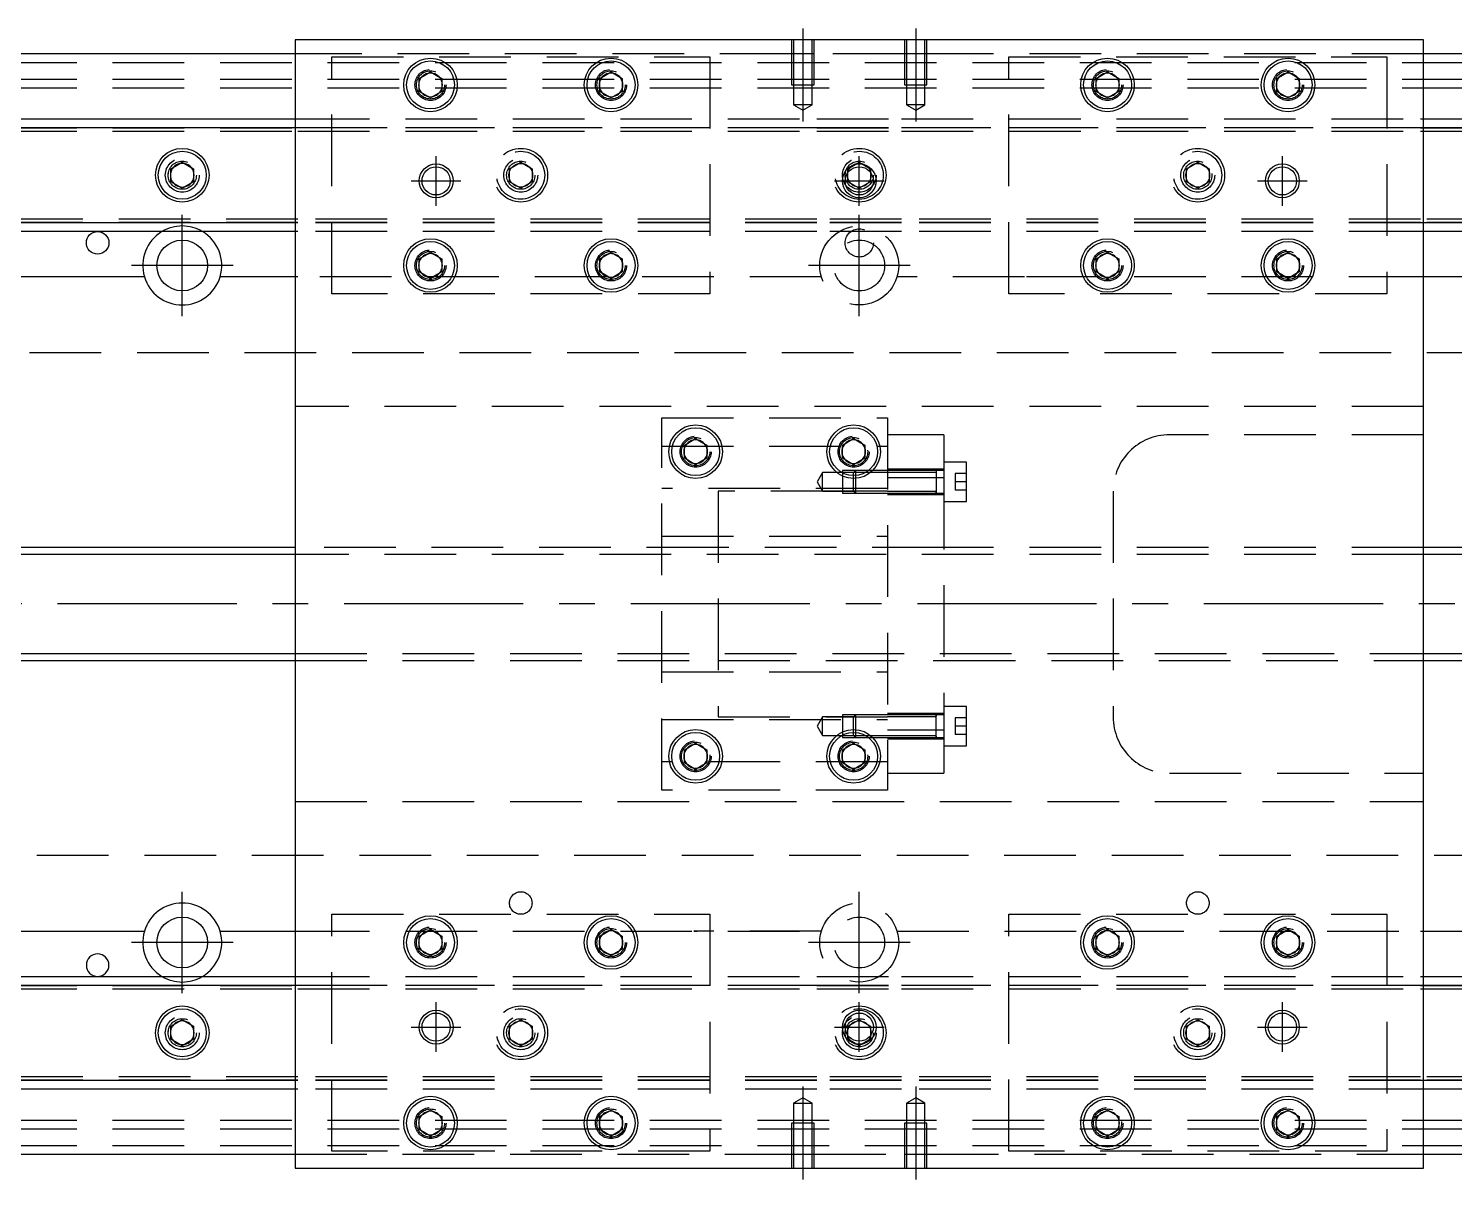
# Model space of a CAD drawing. Extents: x -20 to 981, y -280 to 102.
# Drawn here: x 232.7 to 485.5, y -102 to 102 of the extents above; entities that cross this region are included whole.
import ezdxf

# ---------------------------------------------------------------- set-up
doc = ezdxf.new("R2010")
doc.units = 0
doc.linetypes.add('CENTER', pattern=[50.8, 31.75, -6.35, 6.35, -6.35])
doc.linetypes.add('DASHED', pattern=[19.05, 12.7, -6.35])
doc.layers.get('0').update_dxf_attribs({"linetype": 'CONTINUOUS'})
doc.layers.add('CENTER', color=1, linetype='CENTER')

msp = doc.modelspace()

# ---------------------------------------------------------------- linework, layer by layer
at = {"color": 7, "linetype": 'CONTINUOUS'}
for p, q in [((480, 100), (280, 100)), ((280, 100), (280, -100)), ((480, -100), (480, 100)), ((280, 97.5), (0, 97.5)), ((760, 97.5), (480, 97.5)), ((302, 93.1547), (304, 94.309402)), ((304, 94.309402), (306, 93.1547)), ((334, 93.1547), (336, 94.309402)), ((336, 94.309402), (338, 93.1547)), ((422, 93.1547), (424, 94.309402)), ((424, 94.309402), (426, 93.1547)), ((454, 93.1547), (456, 94.309402)), ((456, 94.309402), (458, 93.1547)), ((302, 90.8453), (302, 93.1547)), ((306, 93.1547), (306, 90.8453)), ((334, 90.8453), (334, 93.1547)), ((338, 93.1547), (338, 90.8453)), ((422, 90.8453), (422, 93.1547)), ((426, 93.1547), (426, 90.8453)), ((454, 90.8453), (454, 93.1547)), ((458, 93.1547), (458, 90.8453)), ((304, 89.690598), (302, 90.8453)), ((306, 90.8453), (304, 89.690598)), ((336, 89.690598), (334, 90.8453)), ((338, 90.8453), (336, 89.690598)), ((424, 89.690598), (422, 90.8453)), ((426, 90.8453), (424, 89.690598)), ((456, 89.690598), (454, 90.8453)), ((458, 90.8453), (456, 89.690598)), ((0, 86), (280, 86)), ((480, 86), (760, 86)), ((0, 84.460392), (280, 84.460392)), ((480, 84.460392), (760, 84.460392)), ((258, 77.1547), (260, 78.309402)), ((258, 74.8453), (258, 77.1547)), ((260, 78.309402), (262, 77.1547)), ((262, 77.1547), (262, 74.8453)), ((260, 73.690598), (258, 74.8453)), ((262, 74.8453), (260, 73.690598)), ((280, 67.539608), (0, 67.539608)), ((280, 66), (0, 66)), ((760, 67.539608), (480, 67.539608)), ((760, 66), (480, 66)), ((302, 61.1547), (304, 62.309402)), ((302, 58.8453), (302, 61.1547)), ((304, 62.309402), (306, 61.1547)), ((306, 61.1547), (306, 58.8453)), ((334, 61.1547), (336, 62.309402)), ((334, 58.8453), (334, 61.1547)), ((336, 62.309402), (338, 61.1547)), ((338, 61.1547), (338, 58.8453)), ((422, 61.1547), (424, 62.309402)), ((422, 58.8453), (422, 61.1547)), ((424, 62.309402), (426, 61.1547)), ((426, 61.1547), (426, 58.8453)), ((454, 61.1547), (456, 62.309402)), ((454, 58.8453), (454, 61.1547)), ((456, 62.309402), (458, 61.1547)), ((458, 61.1547), (458, 58.8453)), ((304, 57.690598), (302, 58.8453)), ((306, 58.8453), (304, 57.690598)), ((336, 57.690598), (334, 58.8453)), ((338, 58.8453), (336, 57.690598)), ((424, 57.690598), (422, 58.8453)), ((426, 58.8453), (424, 57.690598)), ((456, 57.690598), (454, 58.8453)), ((458, 58.8453), (456, 57.690598)), ((253.291796, 58), (146.708204, 58)), ((280, 58), (266.708204, 58)), ((493.291796, 58), (480, 58)), ((349, 28.1547), (351, 29.309402)), ((349, 25.8453), (349, 28.1547)), ((351, 29.309402), (353, 28.1547)), ((353, 28.1547), (353, 25.8453)), ((377, 28.1547), (379, 29.309402)), ((377, 25.8453), (377, 28.1547)), ((379, 29.309402), (381, 28.1547)), ((381, 28.1547), (381, 25.8453)), ((351, 24.690598), (349, 25.8453)), ((353, 25.8453), (351, 24.690598)), ((379, 24.690598), (377, 25.8453)), ((381, 25.8453), (379, 24.690598)), ((393.6, 19.65063), (393.6, 19.651316)), ((280, 10), (28, 10)), ((703, 10), (480, 10)), ((28, -10), (280, -10)), ((480, -10), (703, -10)), ((349, -25.8453), (351, -24.690598)), ((351, -24.690598), (353, -25.8453)), ((377, -25.8453), (379, -24.690598)), ((379, -24.690598), (381, -25.8453)), ((393.6, -23.65064), (393.6, -23.649954)), ((349, -28.1547), (349, -25.8453)), ((353, -25.8453), (353, -28.1547)), ((377, -28.1547), (377, -25.8453)), ((381, -25.8453), (381, -28.1547)), ((351, -29.309402), (349, -28.1547)), ((353, -28.1547), (351, -29.309402)), ((379, -29.309402), (377, -28.1547)), ((381, -28.1547), (379, -29.309402)), ((146.708204, -58), (253.291796, -58)), ((266.708204, -58), (280, -58)), ((302, -58.8453), (304, -57.690598)), ((304, -57.690598), (306, -58.8453)), ((334, -58.8453), (336, -57.690598)), ((336, -57.690598), (338, -58.8453)), ((422, -58.8453), (424, -57.690598)), ((424, -57.690598), (426, -58.8453)), ((454, -58.8453), (456, -57.690598)), ((456, -57.690598), (458, -58.8453)), ((480, -58), (493.291796, -58)), ((302, -61.1547), (302, -58.8453)), ((306, -58.8453), (306, -61.1547)), ((334, -61.1547), (334, -58.8453)), ((338, -58.8453), (338, -61.1547)), ((422, -61.1547), (422, -58.8453)), ((426, -58.8453), (426, -61.1547)), ((454, -61.1547), (454, -58.8453)), ((458, -58.8453), (458, -61.1547)), ((304, -62.309402), (302, -61.1547)), ((306, -61.1547), (304, -62.309402)), ((336, -62.309402), (334, -61.1547)), ((338, -61.1547), (336, -62.309402)), ((424, -62.309402), (422, -61.1547)), ((426, -61.1547), (424, -62.309402)), ((456, -62.309402), (454, -61.1547)), ((458, -61.1547), (456, -62.309402)), ((0, -66), (280, -66)), ((0, -67.539608), (280, -67.539608)), ((480, -66), (760, -66)), ((480, -67.539608), (760, -67.539608)), ((258, -74.8453), (260, -73.690598)), ((258, -77.1547), (258, -74.8453)), ((260, -73.690598), (262, -74.8453)), ((262, -74.8453), (262, -77.1547)), ((260, -78.309402), (258, -77.1547)), ((262, -77.1547), (260, -78.309402)), ((280, -84.460392), (0, -84.460392)), ((760, -84.460392), (480, -84.460392)), ((280, -86), (0, -86)), ((760, -86), (480, -86)), ((302, -90.8453), (304, -89.690598)), ((302, -93.1547), (302, -90.8453)), ((304, -89.690598), (306, -90.8453)), ((306, -90.8453), (306, -93.1547)), ((334, -90.8453), (336, -89.690598)), ((334, -93.1547), (334, -90.8453)), ((336, -89.690598), (338, -90.8453)), ((338, -90.8453), (338, -93.1547)), ((422, -90.8453), (424, -89.690598)), ((422, -93.1547), (422, -90.8453)), ((424, -89.690598), (426, -90.8453)), ((426, -90.8453), (426, -93.1547)), ((454, -90.8453), (456, -89.690598)), ((454, -93.1547), (454, -90.8453)), ((456, -89.690598), (458, -90.8453)), ((458, -90.8453), (458, -93.1547)), ((304, -94.309402), (302, -93.1547)), ((306, -93.1547), (304, -94.309402)), ((336, -94.309402), (334, -93.1547)), ((338, -93.1547), (336, -94.309402)), ((424, -94.309402), (422, -93.1547)), ((426, -93.1547), (424, -94.309402)), ((456, -94.309402), (454, -93.1547)), ((458, -93.1547), (456, -94.309402)), ((0, -97.5), (280, -97.5)), ((480, -97.5), (760, -97.5)), ((280, -100), (480, -100))]:
    msp.add_line(p, q, dxfattribs=at)
at = {"color": 3, "linetype": 'DASHED'}
for p, q in [((368.000006, 100), (368.000006, 92)), ((368.35, 100), (368.35, 92)), ((371.65, 92), (371.65, 100)), ((371.999994, 92), (371.999994, 100)), ((388.000006, 100), (388.000006, 92)), ((388.35, 100), (388.35, 92)), ((391.65, 92), (391.65, 100)), ((391.999994, 92), (391.999994, 100)), ((368.000006, 97.5), (280, 97.5)), ((286.5, 55), (286.5, 97)), ((286.5, 97), (353.5, 97)), ((353.5, 97), (353.5, 55)), ((371.999994, 97.5), (368.000006, 97.5)), ((388.000006, 97.5), (371.999994, 97.5)), ((391.999994, 97.5), (388.000006, 97.5)), ((480, 97.5), (391.999994, 97.5)), ((406.5, 55), (406.5, 97)), ((406.5, 97), (473.5, 97)), ((473.5, 97), (473.5, 55)), ((0, 96), (760, 96)), ((0, 93), (760, 93)), ((0, 91.5), (760, 91.5)), ((368.000006, 92), (371.999994, 92)), ((368.35, 92), (368.35, 88.5)), ((371.65, 88.5), (371.65, 92)), ((388.000006, 92), (391.999994, 92)), ((388.35, 92), (388.35, 88.5)), ((391.65, 88.5), (391.65, 92)), ((371.65, 88.5), (368.35, 88.5)), ((368.35, 88.5), (370, 87.547372)), ((370, 87.547372), (371.65, 88.5)), ((391.65, 88.5), (388.35, 88.5)), ((388.35, 88.5), (390, 87.547372)), ((390, 87.547372), (391.65, 88.5)), ((280, 86), (280.5, 86)), ((280.5, 86), (372.5, 86)), ((372.5, 86), (387.5, 86)), ((387.5, 86), (479.5, 86)), ((479.5, 86), (480, 86)), ((0, 84.403994), (280.5, 84.403994)), ((0, 83.8), (280.5, 83.8)), ((280, 84.460392), (280.5, 84.460392)), ((280.5, 84.460392), (372.5, 84.460392)), ((372.5, 84.403994), (280.5, 84.403994)), ((280.5, 83.8), (372.5, 83.8)), ((372.5, 84.460392), (387.5, 84.460392)), ((372.5, 84.403994), (387.5, 84.403994)), ((372.5, 83.8), (387.5, 83.8)), ((387.5, 84.460392), (479.5, 84.460392)), ((479.5, 84.403994), (387.5, 84.403994)), ((387.5, 83.8), (479.5, 83.8)), ((479.5, 84.460392), (480, 84.460392)), ((479.5, 84.403994), (760, 84.403994)), ((479.5, 83.8), (760, 83.8)), ((257.5, 76), (257.534018, 76.411016)), ((317.5, 76), (317.534018, 76.411016)), ((318, 77.1547), (320, 78.309402)), ((318, 74.8453), (318, 77.1547)), ((320, 78.309402), (322, 77.1547)), ((322, 77.1547), (322, 74.8453)), ((377.5, 76), (377.534018, 76.411016)), ((378, 77.1547), (380, 78.309402)), ((378, 74.8453), (378, 77.1547)), ((380, 78.309402), (382, 77.1547)), ((382, 77.1547), (382, 74.8453)), ((438, 77.1547), (440, 78.309402)), ((438, 74.8453), (438, 77.1547)), ((440, 78.309402), (442, 77.1547)), ((442, 77.1547), (442, 74.8453)), ((442.483582, 76.286038), (442.5, 76)), ((320, 73.690598), (318, 74.8453)), ((322, 74.8453), (320, 73.690598)), ((380, 73.690598), (378, 74.8453)), ((382, 74.8453), (380, 73.690598)), ((440, 73.690598), (438, 74.8453)), ((442, 74.8453), (440, 73.690598)), ((280.5, 68.2), (0, 68.2)), ((280.5, 67.596006), (0, 67.596006)), ((280.5, 67.539608), (280, 67.539608)), ((280.5, 66), (280, 66)), ((372.5, 68.2), (280.5, 68.2)), ((372.5, 67.596006), (280.5, 67.596006)), ((372.5, 67.539608), (280.5, 67.539608)), ((372.5, 66), (280.5, 66)), ((387.5, 68.2), (372.5, 68.2)), ((387.5, 67.596006), (372.5, 67.596006)), ((387.5, 67.539608), (372.5, 67.539608)), ((387.5, 66), (372.5, 66)), ((479.5, 68.2), (387.5, 68.2)), ((479.5, 67.596006), (387.5, 67.596006)), ((479.5, 67.539608), (387.5, 67.539608)), ((479.5, 66), (387.5, 66)), ((760, 68.2), (479.5, 68.2)), ((760, 67.596006), (479.5, 67.596006)), ((480, 67.539608), (479.5, 67.539608)), ((480, 66), (479.5, 66)), ((280.5, 58), (280, 58)), ((373.291796, 58), (280.5, 58)), ((335.464102, 58), (335.359688, 58)), ((336.640312, 58), (336.535898, 58)), ((409.308422, 58), (386.708204, 58)), ((479.5, 58), (409.308422, 58)), ((423.464102, 58), (423.359688, 58)), ((424.640312, 58), (424.535898, 58)), ((480, 58), (479.5, 58)), ((353.5, 55), (286.5, 55)), ((473.5, 55), (406.5, 55)), ((760, 44.5), (5.640312, 44.5)), ((480, 35), (280, 35)), ((345, -33), (345, 33)), ((345, 33), (385, 33)), ((385, 33), (385, -33)), ((345, 28), (385, 28)), ((395, 30), (385, 30)), ((395, 30), (395, 22.36068)), ((480, 30), (435, 30)), ((348.5, 27), (348.518502, 27.303588)), ((381.483582, 27.286038), (381.5, 27)), ((373.5, 23.300636), (372.547372, 21.650636)), ((373.5, 20.000636), (373.5, 23.300636)), ((377, 23.300636), (373.5, 23.300636)), ((377, 23.65063), (377, 23.25)), ((379.34998, 23.65063), (377, 23.65063)), ((378.99998, 23.300636), (377, 23.300636)), ((377, 23.25), (377, 22.691578)), ((379.35, 23.650636), (379, 23.300636)), ((379, 22.75), (379, 23.300636)), ((381.092176, 23.300636), (379, 23.300636)), ((379, 22.25), (379, 22.75)), ((381.616146, 23.65063), (379.349994, 23.65063)), ((379.35, 23.650636), (379.35, 22.764436)), ((381.616152, 23.650636), (379.35, 23.650636)), ((379.35, 22.764436), (379.35, 22.262912)), ((381.979462, 23.300636), (381.092176, 23.300636)), ((382.368118, 23.65063), (381.616146, 23.65063)), ((382.368124, 23.650636), (381.616152, 23.650636)), ((385, 23.300636), (381.979462, 23.300636)), ((385, 23.65063), (382.368118, 23.65063)), ((385, 23.650636), (382.368124, 23.650636)), ((395, 23.900636), (385, 23.900636)), ((393.605, 23.650636), (385.00002, 23.650636)), ((393.6, 23.300636), (385.00002, 23.300636)), ((395, 23.650636), (393.595, 23.650636)), ((393.6, 23.650636), (393.6, 19.650636)), ((399, 25.150636), (395, 25.150636)), ((397, 23.150636), (397, 21.650636)), ((399, 23.150636), (397, 23.150636)), ((399, 18.150636), (399, 25.150636)), ((385, 20.5), (345, 20.5)), ((372.547372, 21.650636), (373.5, 20.000636)), ((377, 22.691578), (377, 19.65064)), ((379, 20.000636), (379, 22.25)), ((379.35, 22.262912), (379.35, 19.650636)), ((395, 22.36068), (385, 22.36068)), ((395, 22.36068), (395, -22.36068)), ((397, 21.650636), (397, 20.150636)), ((399, 21.650636), (397, 21.650636)), ((355, 20), (355, -20)), ((377, 20), (355, 20)), ((373.5, 20.000636), (377, 20.000636)), ((377, 20.000636), (378.99998, 20.000636)), ((379.000636, 20), (377, 20)), ((377, 19.65064), (379.34998, 19.65064)), ((379, 20.000636), (379.35, 19.650636)), ((385, 20), (379.000636, 20)), ((379.349994, 19.65064), (385, 19.65064)), ((379.35, 19.650636), (385, 19.650636)), ((385, 19.400636), (395, 19.400636)), ((385.00002, 20.000636), (393.6, 20.000636)), ((385.00002, 19.650636), (393.605, 19.650636)), ((393.595, 19.650636), (395, 19.650636)), ((393.6, 19.650636), (393.6, 19.867096)), ((395, 18.150636), (399, 18.150636)), ((399, 20.150636), (397, 20.150636)), ((425, 20), (425, -20)), ((345, 12), (385, 12)), ((354.99998, 10), (280, 10)), ((480, 8.75), (280, 8.75)), ((395, 10), (355, 10)), ((480, 10), (395.00002, 10)), ((280, -8.75), (480, -8.75)), ((280, -10), (354.99998, -10)), ((355, -10), (395, -10)), ((395.00002, -10), (480, -10)), ((345, -12), (385, -12)), ((355, -20), (377, -20)), ((373.5, -20.000636), (372.547372, -21.650636)), ((373.5, -23.300636), (373.5, -20.000636)), ((377, -20.000636), (373.5, -20.000636)), ((377, -19.65064), (377, -22.691578)), ((379.34998, -19.65064), (377, -19.65064)), ((377, -20), (379.000636, -20)), ((378.99998, -20.000636), (377, -20.000636)), ((379.35, -19.650636), (379, -20.000636)), ((379, -22.25), (379, -20.000636)), ((379.000636, -20), (385, -20)), ((385, -19.65064), (379.349994, -19.65064)), ((379.35, -19.650636), (379.35, -22.262912)), ((385, -19.650636), (379.35, -19.650636)), ((395, -19.400636), (385, -19.400636)), ((393.605, -19.650636), (385.00002, -19.650636)), ((393.6, -20.000636), (385.00002, -20.000636)), ((395, -19.650636), (393.595, -19.650636)), ((393.6, -19.867096), (393.6, -19.650636)), ((393.6, -19.650636), (393.6, -19.867302)), ((393.6, -23.434174), (393.6, -19.867096)), ((399, -18.150636), (395, -18.150636)), ((397, -20.150636), (397, -21.650636)), ((399, -20.150636), (397, -20.150636)), ((399, -25.150636), (399, -18.150636)), ((345, -20.5), (385, -20.5)), ((372.547372, -21.650636), (373.5, -23.300636)), ((377, -22.691578), (377, -23.25)), ((379, -22.75), (379, -22.25)), ((379.35, -22.262912), (379.35, -22.764436)), ((395, -22.36068), (385, -22.36068)), ((395, -22.36068), (385, -22.36068)), ((395, -22.36068), (395, -30)), ((397, -21.650636), (397, -23.150636)), ((399, -21.650636), (397, -21.650636)), ((373.5, -23.300636), (377, -23.300636)), ((377, -23.25), (377, -23.65063)), ((377, -23.300636), (378.99998, -23.300636)), ((377, -23.65063), (379.34998, -23.65063)), ((379, -23.300636), (379, -22.75)), ((379, -23.300636), (381.092176, -23.300636)), ((379, -23.300636), (379.35, -23.650636)), ((379.349994, -23.65063), (381.616146, -23.65063)), ((379.35, -22.764436), (379.35, -23.650636)), ((379.35, -23.650636), (381.616152, -23.650636)), ((381.092176, -23.300636), (381.979462, -23.300636)), ((381.616146, -23.65063), (382.368118, -23.65063)), ((381.616152, -23.650636), (382.368124, -23.650636)), ((381.979462, -23.300636), (385, -23.300636)), ((382.368118, -23.65063), (385, -23.65063)), ((382.368124, -23.650636), (385, -23.650636)), ((385, -23.900636), (395, -23.900636)), ((385.00002, -23.300636), (393.6, -23.300636)), ((385.00002, -23.650636), (393.605, -23.650636)), ((393.595, -23.650636), (395, -23.650636)), ((393.6, -23.433926), (393.6, -23.650636)), ((393.6, -23.650636), (393.6, -23.434174)), ((395, -25.150636), (399, -25.150636)), ((399, -23.150636), (397, -23.150636)), ((353.483582, -26.713962), (353.5, -27)), ((381.483582, -26.713962), (381.5, -27)), ((385, -28), (345, -28)), ((385, -30), (395, -30)), ((435, -30), (480, -30)), ((280, -35), (480, -35)), ((385, -33), (345, -33)), ((5.640312, -44.5), (760, -44.5)), ((286.5, -97), (286.5, -55)), ((286.5, -55), (353.5, -55)), ((353.5, -55), (353.5, -97)), ((406.5, -55), (473.5, -55)), ((406.5, -97), (406.5, -55)), ((473.5, -55), (473.5, -97)), ((280, -58), (280.5, -58)), ((280.5, -58), (373.291796, -58)), ((335.359688, -58), (335.464102, -58)), ((336.535898, -58), (336.640312, -58)), ((373.291796, -58), (350.691578, -58)), ((350.691578, -58), (351.25, -58)), ((386.708204, -58), (479.5, -58)), ((479.5, -58), (480, -58)), ((301.5, -60), (301.512884, -59.746512)), ((333.5, -60), (333.518502, -59.696412)), ((0, -67.596006), (280.5, -67.596006)), ((0, -68.2), (280.5, -68.2)), ((280, -66), (280.5, -66)), ((280, -67.539608), (280.5, -67.539608)), ((280.5, -66), (372.5, -66)), ((280.5, -67.539608), (372.5, -67.539608)), ((372.5, -67.596006), (280.5, -67.596006)), ((280.5, -68.2), (372.5, -68.2)), ((372.5, -66), (387.5, -66)), ((372.5, -67.539608), (387.5, -67.539608)), ((372.5, -67.596006), (387.5, -67.596006)), ((372.5, -68.2), (387.5, -68.2)), ((387.5, -66), (479.5, -66)), ((387.5, -67.539608), (479.5, -67.539608)), ((479.5, -67.596006), (387.5, -67.596006)), ((387.5, -68.2), (479.5, -68.2)), ((479.5, -66), (480, -66)), ((479.5, -67.539608), (480, -67.539608)), ((479.5, -67.596006), (760, -67.596006)), ((479.5, -68.2), (760, -68.2)), ((257.5, -76), (257.534018, -75.588984)), ((317.5, -76), (317.534018, -75.588984)), ((318, -74.8453), (320, -73.690598)), ((318, -77.1547), (318, -74.8453)), ((320, -73.690598), (322, -74.8453)), ((322, -74.8453), (322, -77.1547)), ((377.5, -76), (377.534018, -75.588984)), ((378, -74.8453), (380, -73.690598)), ((378, -77.1547), (378, -74.8453)), ((380, -73.690598), (382, -74.8453)), ((382, -74.8453), (382, -77.1547)), ((437.5, -76), (437.534018, -75.588984)), ((438, -74.8453), (440, -73.690598)), ((438, -77.1547), (438, -74.8453)), ((440, -73.690598), (442, -74.8453)), ((442, -74.8453), (442, -77.1547)), ((320, -78.309402), (318, -77.1547)), ((322, -77.1547), (320, -78.309402)), ((380, -78.309402), (378, -77.1547)), ((382, -77.1547), (380, -78.309402)), ((440, -78.309402), (438, -77.1547)), ((442, -77.1547), (440, -78.309402)), ((280.5, -83.8), (0, -83.8)), ((280.5, -84.403994), (0, -84.403994)), ((280.5, -84.460392), (280, -84.460392)), ((372.5, -83.8), (280.5, -83.8)), ((372.5, -84.403994), (280.5, -84.403994)), ((372.5, -84.460392), (280.5, -84.460392)), ((387.5, -83.8), (372.5, -83.8)), ((387.5, -84.403994), (372.5, -84.403994)), ((387.5, -84.460392), (372.5, -84.460392)), ((479.5, -83.8), (387.5, -83.8)), ((479.5, -84.403994), (387.5, -84.403994)), ((479.5, -84.460392), (387.5, -84.460392)), ((760, -83.8), (479.5, -83.8)), ((760, -84.403994), (479.5, -84.403994)), ((480, -84.460392), (479.5, -84.460392)), ((280.5, -86), (280, -86)), ((372.5, -86), (280.5, -86)), ((370, -87.547372), (368.35, -88.5)), ((371.65, -88.5), (370, -87.547372)), ((387.5, -86), (372.5, -86)), ((479.5, -86), (387.5, -86)), ((390, -87.547372), (388.35, -88.5)), ((391.65, -88.5), (390, -87.547372)), ((480, -86), (479.5, -86)), ((368.35, -88.5), (371.65, -88.5)), ((368.35, -88.5), (368.35, -92)), ((371.65, -92), (371.65, -88.5)), ((388.35, -88.5), (391.65, -88.5)), ((388.35, -88.5), (388.35, -92)), ((391.65, -92), (391.65, -88.5)), ((0, -91.5), (760, -91.5)), ((0, -93), (760, -93)), ((301.5, -92), (301.512884, -91.746512)), ((333.5, -92), (333.512884, -91.746512)), ((371.999994, -92), (368.000006, -92)), ((368.000006, -92), (368.000006, -100)), ((368.35, -92), (368.35, -100)), ((371.65, -100), (371.65, -92)), ((371.999994, -100), (371.999994, -92)), ((391.999994, -92), (388.000006, -92)), ((388.000006, -92), (388.000006, -100)), ((388.35, -92), (388.35, -100)), ((391.65, -100), (391.65, -92)), ((391.999994, -100), (391.999994, -92)), ((426.483582, -91.713962), (426.5, -92)), ((453.5, -92), (453.512884, -91.746512)), ((0, -96), (760, -96)), ((280, -97.5), (368.000006, -97.5)), ((353.5, -97), (286.5, -97)), ((368.000006, -97.5), (371.999994, -97.5)), ((371.999994, -97.5), (388.000006, -97.5)), ((388.000006, -97.5), (391.999994, -97.5)), ((391.999994, -97.5), (480, -97.5)), ((473.5, -97), (406.5, -97))]:
    msp.add_line(p, q, dxfattribs=at)
at = {"color": 3, "linetype": 'CONTINUOUS'}
for p, q in [((280, 8.75), (28, 8.75)), ((703, 8.75), (480, 8.75)), ((28, -8.75), (280, -8.75)), ((480, -8.75), (703, -8.75))]:
    msp.add_line(p, q, dxfattribs=at)
at = {"color": 7, "linetype": 'CONTINUOUS'}
for centre, radius in [((304, 92), 4.75), ((304, 92), 4.25), ((336, 92), 4.75), ((336, 92), 4.25), ((424, 92), 4.75), ((424, 92), 4.25), ((456, 92), 4.75), ((456, 92), 4.25), ((260, 76), 4.75), ((260, 76), 4.25), ((305, 75), 2.5), ((320, 76), 2.1), ((380, 75), 3), ((380, 75), 2.5), ((380, 76), 2.1), ((440, 76), 2.1), ((455, 75), 2.5), ((245, 64), 2), ((260, 60), 4.5), ((304, 60), 4.75), ((304, 60), 4.25), ((336, 60), 4.75), ((336, 60), 4.25), ((424, 60), 4.75), ((424, 60), 4.25), ((456, 60), 4.75), ((456, 60), 4.25), ((351, 27), 4.75), ((351, 27), 4.25), ((379, 27), 4.75), ((379, 27), 4.25), ((351, -27), 4.75), ((379, -27), 4.75), ((351, -27), 4.25), ((379, -27), 4.25), ((260, -60), 4.5), ((304, -60), 4.75), ((336, -60), 4.75), ((424, -60), 4.75), ((456, -60), 4.75), ((304, -60), 4.25), ((336, -60), 4.25), ((424, -60), 4.25), ((456, -60), 4.25), ((260, -76), 4.75), ((260, -76), 4.25), ((305, -75), 2.5), ((380, -75), 3), ((380, -75), 2.5), ((455, -75), 2.5), ((320, -76), 2.1), ((380, -76), 2.1), ((440, -76), 2.1), ((304, -92), 4.75), ((304, -92), 4.25), ((336, -92), 4.75), ((336, -92), 4.25), ((424, -92), 4.75), ((424, -92), 4.25), ((456, -92), 4.75), ((456, -92), 4.25)]:
    msp.add_circle(centre, radius, dxfattribs=at)
at = {"color": 3, "linetype": 'DASHED'}
for centre, radius in [((304, 92), 2.75), ((304, 92), 2.5), ((336, 92), 2.75), ((336, 92), 2.5), ((424, 92), 2.75), ((424, 92), 2.5), ((456, 92), 2.75), ((456, 92), 2.5), ((260, 76), 3), ((260, 76), 2.5), ((320, 76), 4.75), ((320, 76), 4.25), ((320, 76), 3), ((320, 76), 2.5), ((380, 76), 4.75), ((380, 76), 4.25), ((380, 76), 3), ((380, 76), 2.5), ((440, 76), 4.75), ((440, 76), 4.25), ((440, 76), 3), ((440, 76), 2.5), ((380, 60), 7), ((380, 64), 2.5), ((380, 60), 4.5), ((304, 60), 2.75), ((304, 60), 2.5), ((336, 60), 2.75), ((336, 60), 2.5), ((424, 60), 2.75), ((424, 60), 2.5), ((456, 60), 2.75), ((456, 60), 2.5), ((351, 27), 2.75), ((351, 27), 2.5), ((379, 27), 2.75), ((379, 27), 2.5), ((351, -27), 2.75), ((351, -27), 2.5), ((379, -27), 2.75), ((379, -27), 2.5), ((320, -53), 2), ((380, -60), 7), ((440, -53), 2), ((380, -60), 4.5), ((304, -60), 2.75), ((304, -60), 2.5), ((336, -60), 2.75), ((336, -60), 2.5), ((424, -60), 2.75), ((424, -60), 2.5), ((456, -60), 2.75), ((456, -60), 2.5), ((260, -76), 3), ((320, -76), 4.75), ((320, -76), 4.25), ((320, -76), 3), ((380, -76), 4.75), ((380, -76), 4.25), ((380, -76), 3), ((440, -76), 4.75), ((440, -76), 4.25), ((440, -76), 3), ((260, -76), 2.5), ((320, -76), 2.5), ((380, -76), 2.5), ((440, -76), 2.5), ((304, -92), 2.75), ((304, -92), 2.5), ((336, -92), 2.75), ((336, -92), 2.5), ((424, -92), 2.75), ((424, -92), 2.5), ((456, -92), 2.75), ((456, -92), 2.5)]:
    msp.add_circle(centre, radius, dxfattribs=at)
at = {"color": 3, "linetype": 'CONTINUOUS'}
for centre in [(305, 75), (455, 75), (305, -75), (455, -75)]:
    msp.add_circle(centre, 3, dxfattribs=at)
at = {"color": 7, "linetype": 'CONTINUOUS'}
for centre, radius, start, end in [((304, 92), 2.1, 102.24721, 137.75279), ((304, 92), 2.1, 77.75279, 102.24721), ((304, 92), 2.1, 42.24721, 77.75279), ((336, 92), 2.1, 102.24721, 137.75279), ((336, 92), 2.1, 77.75279, 102.24721), ((336, 92), 2.1, 42.24721, 77.75279), ((424, 92), 2.1, 102.24721, 137.75279), ((424, 92), 2.1, 77.75279, 102.24721), ((424, 92), 2.1, 42.24721, 77.75279), ((456, 92), 2.1, 102.24721, 137.75279), ((456, 92), 2.1, 77.75279, 102.24721), ((456, 92), 2.1, 42.24721, 77.75279), ((304, 92), 2.1, 162.24721, 180), ((304, 92), 2.1, 180, 197.75279), ((304, 92), 2.1, 137.75279, 162.24721), ((304, 92), 2.1, 197.75279, 222.24721), ((304, 92), 2.1, 17.75279, 42.24721), ((304, 92), 2.1, 317.75279, 342.24721), ((304, 92), 2.1, 342.24721, 17.75279), ((336, 92), 2.1, 162.24721, 180), ((336, 92), 2.1, 180, 197.75279), ((336, 92), 2.1, 137.75279, 162.24721), ((336, 92), 2.1, 197.75279, 222.24721), ((336, 92), 2.1, 17.75279, 42.24721), ((336, 92), 2.1, 317.75279, 342.24721), ((336, 92), 2.1, 342.24721, 17.75279), ((424, 92), 2.1, 162.24721, 180), ((424, 92), 2.1, 180, 197.75279), ((424, 92), 2.1, 137.75279, 162.24721), ((424, 92), 2.1, 197.75279, 222.24721), ((424, 92), 2.1, 17.75279, 42.24721), ((424, 92), 2.1, 317.75279, 342.24721), ((424, 92), 2.1, 342.24721, 17.75279), ((456, 92), 2.1, 162.24721, 180), ((456, 92), 2.1, 180, 197.75279), ((456, 92), 2.1, 137.75279, 162.24721), ((456, 92), 2.1, 197.75279, 222.24721), ((456, 92), 2.1, 17.75279, 42.24721), ((456, 92), 2.1, 317.75279, 342.24721), ((456, 92), 2.1, 342.24721, 17.75279), ((304, 92), 2.1, 222.24721, 257.75279), ((304, 92), 2.1, 257.75279, 282.24721), ((304, 92), 2.1, 282.24721, 317.75279), ((336, 92), 2.1, 222.24721, 257.75279), ((336, 92), 2.1, 257.75279, 282.24721), ((336, 92), 2.1, 282.24721, 317.75279), ((424, 92), 2.1, 222.24721, 257.75279), ((424, 92), 2.1, 257.75279, 282.24721), ((424, 92), 2.1, 282.24721, 317.75279), ((456, 92), 2.1, 222.24721, 257.75279), ((456, 92), 2.1, 257.75279, 282.24721), ((456, 92), 2.1, 282.24721, 317.75279), ((260, 76), 2.1, 162.24721, 180), ((260, 76), 2.1, 180, 197.75279), ((260, 76), 2.1, 137.75279, 162.24721), ((260, 76), 2.1, 102.24721, 137.75279), ((260, 76), 2.1, 77.75279, 102.24721), ((260, 76), 2.1, 42.24721, 77.75279), ((260, 76), 2.1, 17.75279, 42.24721), ((260, 76), 2.1, 342.24721, 17.75279), ((260, 76), 2.1, 197.75279, 222.24721), ((260, 76), 2.1, 222.24721, 257.75279), ((260, 76), 2.1, 257.75279, 282.24721), ((260, 76), 2.1, 282.24721, 317.75279), ((260, 76), 2.1, 317.75279, 342.24721), ((260, 60), 7, 121.002719, 196.60155), ((260, 60), 7, 343.39845, 58.997281), ((304, 60), 2.1, 137.75279, 162.24721), ((304, 60), 2.1, 102.24721, 137.75279), ((304, 60), 2.1, 77.75279, 102.24721), ((304, 60), 2.1, 42.24721, 77.75279), ((304, 60), 2.1, 17.75279, 42.24721), ((336, 60), 2.1, 137.75279, 162.24721), ((336, 60), 2.1, 102.24721, 137.75279), ((336, 60), 2.1, 77.75279, 102.24721), ((336, 60), 2.1, 42.24721, 77.75279), ((336, 60), 2.1, 17.75279, 42.24721), ((424, 60), 2.1, 137.75279, 162.24721), ((424, 60), 2.1, 102.24721, 137.75279), ((424, 60), 2.1, 77.75279, 102.24721), ((424, 60), 2.1, 42.24721, 77.75279), ((424, 60), 2.1, 17.75279, 42.24721), ((456, 60), 2.1, 137.75279, 162.24721), ((456, 60), 2.1, 102.24721, 137.75279), ((456, 60), 2.1, 77.75279, 102.24721), ((456, 60), 2.1, 42.24721, 77.75279), ((456, 60), 2.1, 17.75279, 42.24721), ((304, 60), 2.1, 162.24721, 180), ((304, 60), 2.1, 180, 197.75279), ((304, 60), 2.1, 197.75279, 222.24721), ((304, 60), 2.1, 222.24721, 257.75279), ((304, 60), 2.1, 282.24721, 317.75279), ((304, 60), 2.1, 317.75279, 342.24721), ((304, 60), 2.1, 342.24721, 17.75279), ((336, 60), 2.1, 162.24721, 180), ((336, 60), 2.1, 180, 197.75279), ((336, 60), 2.1, 197.75279, 222.24721), ((336, 60), 2.1, 222.24721, 257.75279), ((336, 60), 2.1, 282.24721, 317.75279), ((336, 60), 2.1, 317.75279, 342.24721), ((336, 60), 2.1, 342.24721, 17.75279), ((424, 60), 2.1, 162.24721, 180), ((424, 60), 2.1, 180, 197.75279), ((424, 60), 2.1, 197.75279, 222.24721), ((424, 60), 2.1, 222.24721, 257.75279), ((424, 60), 2.1, 282.24721, 317.75279), ((424, 60), 2.1, 317.75279, 342.24721), ((424, 60), 2.1, 342.24721, 17.75279), ((456, 60), 2.1, 162.24721, 180), ((456, 60), 2.1, 180, 197.75279), ((456, 60), 2.1, 197.75279, 222.24721), ((456, 60), 2.1, 222.24721, 257.75279), ((456, 60), 2.1, 282.24721, 317.75279), ((456, 60), 2.1, 317.75279, 342.24721), ((456, 60), 2.1, 342.24721, 17.75279), ((260, 60), 7, 196.60155, 343.39845), ((304, 60), 2.1, 257.75279, 282.24721), ((336, 60), 2.1, 257.75279, 282.24721), ((424, 60), 2.1, 257.75279, 282.24721), ((456, 60), 2.1, 257.75279, 282.24721), ((351, 27), 2.1, 137.75279, 162.24721), ((351, 27), 2.1, 102.24721, 137.75279), ((351, 27), 2.1, 77.75279, 102.24721), ((351, 27), 2.1, 42.24721, 77.75279), ((351, 27), 2.1, 17.75279, 42.24721), ((379, 27), 2.1, 137.75279, 162.24721), ((379, 27), 2.1, 102.24721, 137.75279), ((379, 27), 2.1, 77.75279, 102.24721), ((379, 27), 2.1, 42.24721, 77.75279), ((379, 27), 2.1, 17.75279, 42.24721), ((351, 27), 2.1, 162.24721, 180), ((351, 27), 2.1, 180, 197.75279), ((351, 27), 2.1, 197.75279, 222.24721), ((351, 27), 2.1, 222.24721, 257.75279), ((351, 27), 2.1, 282.24721, 317.75279), ((351, 27), 2.1, 317.75279, 342.24721), ((351, 27), 2.1, 342.24721, 17.75279), ((379, 27), 2.1, 162.24721, 180), ((379, 27), 2.1, 180, 197.75279), ((379, 27), 2.1, 197.75279, 222.24721), ((379, 27), 2.1, 222.24721, 257.75279), ((379, 27), 2.1, 282.24721, 317.75279), ((379, 27), 2.1, 317.75279, 342.24721), ((379, 27), 2.1, 342.24721, 17.75279), ((351, 27), 2.1, 257.75279, 282.24721), ((379, 27), 2.1, 257.75279, 282.24721), ((351, -27), 2.1, 102.24721, 137.75279), ((351, -27), 2.1, 77.75279, 102.24721), ((351, -27), 2.1, 42.24721, 77.75279), ((379, -27), 2.1, 102.24721, 137.75279), ((379, -27), 2.1, 77.75279, 102.24721), ((379, -27), 2.1, 42.24721, 77.75279), ((351, -27), 2.1, 162.24721, 180), ((351, -27), 2.1, 180, 197.75279), ((351, -27), 2.1, 137.75279, 162.24721), ((351, -27), 2.1, 197.75279, 222.24721), ((351, -27), 2.1, 17.75279, 42.24721), ((351, -27), 2.1, 317.75279, 342.24721), ((351, -27), 2.1, 342.24721, 17.75279), ((379, -27), 2.1, 162.24721, 180), ((379, -27), 2.1, 180, 197.75279), ((379, -27), 2.1, 137.75279, 162.24721), ((379, -27), 2.1, 197.75279, 222.24721), ((379, -27), 2.1, 17.75279, 42.24721), ((379, -27), 2.1, 317.75279, 342.24721), ((379, -27), 2.1, 342.24721, 17.75279), ((351, -27), 2.1, 222.24721, 257.75279), ((351, -27), 2.1, 257.75279, 282.24721), ((351, -27), 2.1, 282.24721, 317.75279), ((379, -27), 2.1, 222.24721, 257.75279), ((379, -27), 2.1, 257.75279, 282.24721), ((379, -27), 2.1, 282.24721, 317.75279), ((260, -60), 7, 16.60155, 163.39845), ((260, -60), 7, 163.39845, 238.997281), ((260, -60), 7, 301.002719, 16.60155), ((304, -60), 2.1, 102.24721, 137.75279), ((304, -60), 2.1, 77.75279, 102.24721), ((304, -60), 2.1, 42.24721, 77.75279), ((336, -60), 2.1, 102.24721, 137.75279), ((336, -60), 2.1, 77.75279, 102.24721), ((336, -60), 2.1, 42.24721, 77.75279), ((424, -60), 2.1, 102.24721, 137.75279), ((424, -60), 2.1, 77.75279, 102.24721), ((424, -60), 2.1, 42.24721, 77.75279), ((456, -60), 2.1, 102.24721, 137.75279), ((456, -60), 2.1, 77.75279, 102.24721), ((456, -60), 2.1, 42.24721, 77.75279), ((304, -60), 2.1, 162.24721, 180), ((304, -60), 2.1, 180, 197.75279), ((304, -60), 2.1, 137.75279, 162.24721), ((304, -60), 2.1, 197.75279, 222.24721), ((304, -60), 2.1, 17.75279, 42.24721), ((304, -60), 2.1, 317.75279, 342.24721), ((304, -60), 2.1, 342.24721, 17.75279), ((336, -60), 2.1, 162.24721, 180), ((336, -60), 2.1, 180, 197.75279), ((336, -60), 2.1, 137.75279, 162.24721), ((336, -60), 2.1, 197.75279, 222.24721), ((336, -60), 2.1, 17.75279, 42.24721), ((336, -60), 2.1, 317.75279, 342.24721), ((336, -60), 2.1, 342.24721, 17.75279), ((424, -60), 2.1, 162.24721, 180), ((424, -60), 2.1, 180, 197.75279), ((424, -60), 2.1, 137.75279, 162.24721), ((424, -60), 2.1, 197.75279, 222.24721), ((424, -60), 2.1, 17.75279, 42.24721), ((424, -60), 2.1, 317.75279, 342.24721), ((424, -60), 2.1, 342.24721, 17.75279), ((456, -60), 2.1, 162.24721, 180), ((456, -60), 2.1, 180, 197.75279), ((456, -60), 2.1, 137.75279, 162.24721), ((456, -60), 2.1, 197.75279, 222.24721), ((456, -60), 2.1, 17.75279, 42.24721), ((456, -60), 2.1, 317.75279, 342.24721), ((456, -60), 2.1, 342.24721, 17.75279), ((245, -64), 2, 90, 270), ((245, -64), 2, 270, 90), ((304, -60), 2.1, 222.24721, 257.75279), ((304, -60), 2.1, 257.75279, 282.24721), ((304, -60), 2.1, 282.24721, 317.75279), ((336, -60), 2.1, 222.24721, 257.75279), ((336, -60), 2.1, 257.75279, 282.24721), ((336, -60), 2.1, 282.24721, 317.75279), ((424, -60), 2.1, 222.24721, 257.75279), ((424, -60), 2.1, 257.75279, 282.24721), ((424, -60), 2.1, 282.24721, 317.75279), ((456, -60), 2.1, 222.24721, 257.75279), ((456, -60), 2.1, 257.75279, 282.24721), ((456, -60), 2.1, 282.24721, 317.75279), ((260, -76), 2.1, 162.24721, 180), ((260, -76), 2.1, 137.75279, 162.24721), ((260, -76), 2.1, 102.24721, 137.75279), ((260, -76), 2.1, 77.75279, 102.24721), ((260, -76), 2.1, 42.24721, 77.75279), ((260, -76), 2.1, 17.75279, 42.24721), ((260, -76), 2.1, 342.24721, 17.75279), ((260, -76), 2.1, 180, 197.75279), ((260, -76), 2.1, 197.75279, 222.24721), ((260, -76), 2.1, 222.24721, 257.75279), ((260, -76), 2.1, 257.75279, 282.24721), ((260, -76), 2.1, 282.24721, 317.75279), ((260, -76), 2.1, 317.75279, 342.24721), ((304, -92), 2.1, 137.75279, 162.24721), ((304, -92), 2.1, 102.24721, 137.75279), ((304, -92), 2.1, 77.75279, 102.24721), ((304, -92), 2.1, 42.24721, 77.75279), ((304, -92), 2.1, 17.75279, 42.24721), ((336, -92), 2.1, 137.75279, 162.24721), ((336, -92), 2.1, 102.24721, 137.75279), ((336, -92), 2.1, 77.75279, 102.24721), ((336, -92), 2.1, 42.24721, 77.75279), ((336, -92), 2.1, 17.75279, 42.24721), ((424, -92), 2.1, 137.75279, 162.24721), ((424, -92), 2.1, 102.24721, 137.75279), ((424, -92), 2.1, 77.75279, 102.24721), ((424, -92), 2.1, 42.24721, 77.75279), ((424, -92), 2.1, 17.75279, 42.24721), ((456, -92), 2.1, 137.75279, 162.24721), ((456, -92), 2.1, 102.24721, 137.75279), ((456, -92), 2.1, 77.75279, 102.24721), ((456, -92), 2.1, 42.24721, 77.75279), ((456, -92), 2.1, 17.75279, 42.24721), ((304, -92), 2.1, 162.24721, 180), ((304, -92), 2.1, 180, 197.75279), ((304, -92), 2.1, 197.75279, 222.24721), ((304, -92), 2.1, 222.24721, 257.75279), ((304, -92), 2.1, 282.24721, 317.75279), ((304, -92), 2.1, 317.75279, 342.24721), ((304, -92), 2.1, 342.24721, 17.75279), ((336, -92), 2.1, 162.24721, 180), ((336, -92), 2.1, 180, 197.75279), ((336, -92), 2.1, 197.75279, 222.24721), ((336, -92), 2.1, 222.24721, 257.75279), ((336, -92), 2.1, 282.24721, 317.75279), ((336, -92), 2.1, 317.75279, 342.24721), ((336, -92), 2.1, 342.24721, 17.75279), ((424, -92), 2.1, 162.24721, 180), ((424, -92), 2.1, 180, 197.75279), ((424, -92), 2.1, 197.75279, 222.24721), ((424, -92), 2.1, 222.24721, 257.75279), ((424, -92), 2.1, 282.24721, 317.75279), ((424, -92), 2.1, 317.75279, 342.24721), ((424, -92), 2.1, 342.24721, 17.75279), ((456, -92), 2.1, 162.24721, 180), ((456, -92), 2.1, 180, 197.75279), ((456, -92), 2.1, 197.75279, 222.24721), ((456, -92), 2.1, 222.24721, 257.75279), ((456, -92), 2.1, 282.24721, 317.75279), ((456, -92), 2.1, 317.75279, 342.24721), ((456, -92), 2.1, 342.24721, 17.75279), ((304, -92), 2.1, 257.75279, 282.24721), ((336, -92), 2.1, 257.75279, 282.24721), ((424, -92), 2.1, 257.75279, 282.24721), ((456, -92), 2.1, 257.75279, 282.24721)]:
    msp.add_arc(centre, radius, start, end, dxfattribs=at)
at = {"color": 3, "linetype": 'DASHED'}
for centre, radius, start, end in [((260, 60), 7, 58.997281, 121.002719), ((459, 60), 4.5, 156.926082, 158.942441), ((435, 20), 10, 90, 180), ((435, -20), 10, 180, 270), ((260, -60), 7, 238.997281, 301.002719)]:
    msp.add_arc(centre, radius, start, end, dxfattribs=at)
at = {"layer": 'CENTER', "color": 1, "linetype": 'CENTER'}
for p, q in [((370, 102), (370, 85.547372)), ((390, 102), (390, 85.547372)), ((305, 70.6), (305, 79.4)), ((380, 70.6), (380, 79.4)), ((455, 70.6), (455, 79.4)), ((300.6, 75), (309.4, 75)), ((375.6, 75), (384.4, 75)), ((450.6, 75), (459.4, 75)), ((260, 51), (260, 69)), ((380, 51), (380, 69)), ((269, 60), (251, 60)), ((389, 60), (371, 60)), ((828.445, 0), (-20, 0)), ((260, -69), (260, -51)), ((380, -69), (380, -51)), ((269, -60), (251, -60)), ((389, -60), (371, -60)), ((305, -79.4), (305, -70.6)), ((380, -79.4), (380, -70.6)), ((455, -79.4), (455, -70.6)), ((300.6, -75), (309.4, -75)), ((375.6, -75), (384.4, -75)), ((450.6, -75), (459.4, -75)), ((370, -85.547372), (370, -102)), ((390, -85.547372), (390, -102))]:
    msp.add_line(p, q, dxfattribs=at)

doc.saveas('drawing.dxf')
